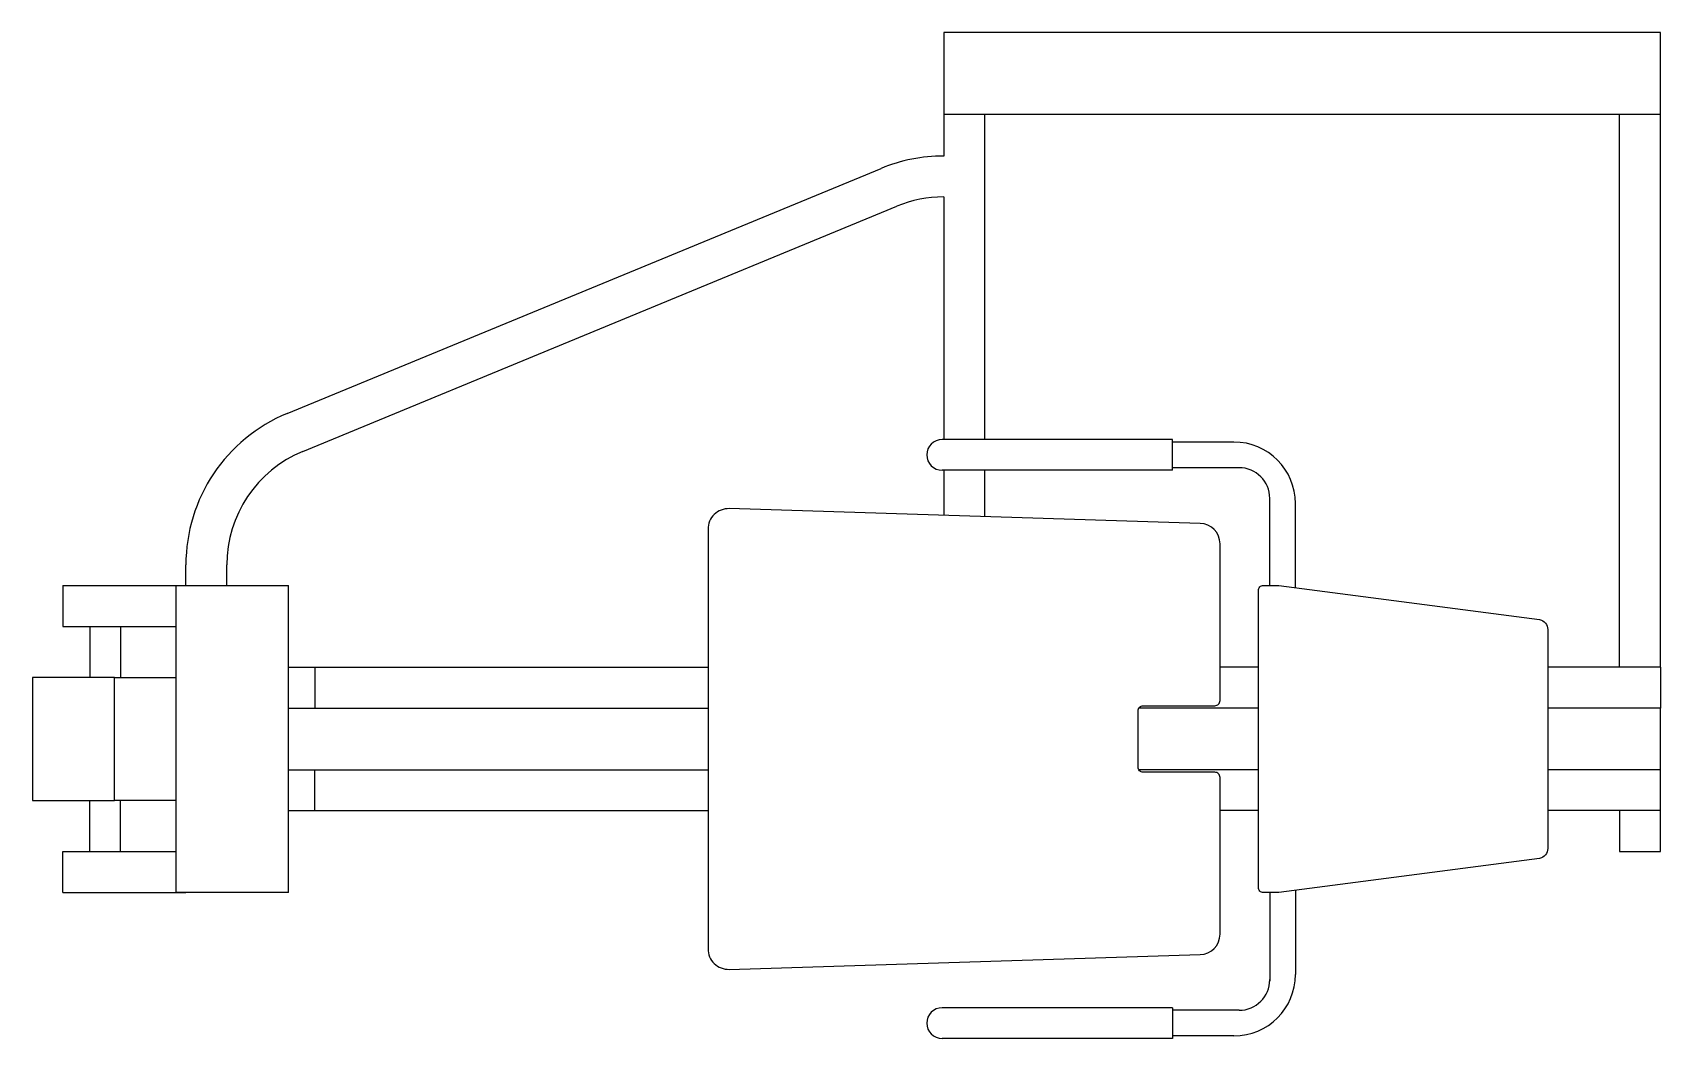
# Model space of a CAD drawing. Header units: millimetres. Extents: x 1384.61 to 1386.2, y 2703.19 to 2704.17.
import ezdxf

# ---------------------------------------------------------------- set-up
doc = ezdxf.new("R2010")
doc.units = ezdxf.units.MM
doc.header["$LTSCALE"] = 10
doc.layers.add('Equipam_fitness', color=1, linetype='Continuous')

msp = doc.modelspace()

# ---------------------------------------------------------------- linework, layer by layer
at = {"layer": 'Equipam_fitness'}
for p, q in [((1385.4994, 2704.1744), (1385.4994, 2704.0538)), ((1386.1994, 2704.1744), (1385.4994, 2704.1744)), ((1386.1994, 2703.5544), (1386.1994, 2704.1744)), ((1386.1994, 2704.0944), (1385.4994, 2704.0944)), ((1385.5394, 2704.0944), (1385.5394, 2703.7769)), ((1386.1594, 2703.5544), (1386.1594, 2704.0944)), ((1384.8583, 2703.8023), (1385.4383, 2704.0417)), ((1385.4994, 2704.0138), (1385.4994, 2703.7769)), ((1384.8736, 2703.7653), (1385.4536, 2704.0047)), ((1385.7229, 2703.7769), (1385.4979, 2703.7769)), ((1385.7229, 2703.7469), (1385.7229, 2703.7769)), ((1385.7829, 2703.7744), (1385.7229, 2703.7744)), ((1385.7229, 2703.7469), (1385.4979, 2703.7469)), ((1385.4994, 2703.7469), (1385.4994, 2703.7028)), ((1385.5394, 2703.7469), (1385.5394, 2703.7016)), ((1385.7879, 2703.7494), (1385.7229, 2703.7494)), ((1385.8179, 2703.7078), (1385.8179, 2703.7194)), ((1385.8179, 2703.6344), (1385.8179, 2703.7078)), ((1385.8429, 2703.6323), (1385.8429, 2703.7144)), ((1384.7594, 2703.6344), (1384.7594, 2703.6544)), ((1384.7994, 2703.6344), (1384.7994, 2703.6544)), ((1384.6394, 2703.6344), (1384.7594, 2703.6344)), ((1384.6394, 2703.6344), (1384.6394, 2703.5944)), ((1384.7497, 2703.6344), (1384.7497, 2703.3344)), ((1384.7497, 2703.6344), (1384.8597, 2703.6344)), ((1384.8597, 2703.3344), (1384.8597, 2703.6344)), ((1384.6394, 2703.5944), (1384.7497, 2703.5944)), ((1384.6657, 2703.5944), (1384.6657, 2703.5444)), ((1384.6957, 2703.5944), (1384.6957, 2703.5444)), ((1384.6897, 2703.5444), (1384.7497, 2703.5444)), ((1384.7497, 2703.5444), (1384.7497, 2703.4244)), ((1384.8854, 2703.5544), (1384.8854, 2703.5144)), ((1384.8854, 2703.5544), (1385.2693, 2703.5544)), ((1385.8067, 2703.5544), (1385.7693, 2703.5544)), ((1386.1994, 2703.5544), (1386.0893, 2703.5544)), ((1386.1994, 2703.5544), (1386.1994, 2703.5144)), ((1384.8854, 2703.5144), (1385.2693, 2703.5144)), ((1385.8067, 2703.5144), (1385.69, 2703.5144)), ((1386.1994, 2703.5144), (1386.0893, 2703.5144)), ((1386.1994, 2703.4544), (1386.1994, 2703.5144)), ((1384.8854, 2703.4144), (1384.8854, 2703.4544)), ((1384.8854, 2703.4544), (1385.2693, 2703.4544)), ((1385.8067, 2703.4544), (1385.69, 2703.4544)), ((1386.1994, 2703.4544), (1386.0893, 2703.4544)), ((1386.1994, 2703.4144), (1386.1994, 2703.4544)), ((1384.6657, 2703.3744), (1384.6657, 2703.4244)), ((1384.7497, 2703.4244), (1384.6897, 2703.4244)), ((1384.6957, 2703.3744), (1384.6957, 2703.4244)), ((1384.8854, 2703.4144), (1385.2693, 2703.4144)), ((1385.8067, 2703.4144), (1385.7693, 2703.4144)), ((1386.1994, 2703.4144), (1386.0893, 2703.4144)), ((1386.1594, 2703.4144), (1386.1594, 2703.3744)), ((1386.1994, 2703.3744), (1386.1994, 2703.4144)), ((1384.6394, 2703.3744), (1384.7497, 2703.3744)), ((1384.6394, 2703.3344), (1384.6394, 2703.3744)), ((1386.1594, 2703.3744), (1386.1994, 2703.3744)), ((1384.6394, 2703.3344), (1384.7594, 2703.3344)), ((1384.8597, 2703.3344), (1384.7497, 2703.3344)), ((1384.8497, 2703.3344), (1384.7897, 2703.3344)), ((1385.8179, 2703.3344), (1385.8179, 2703.2479)), ((1385.8429, 2703.3365), (1385.8429, 2703.2544)), ((1385.8179, 2703.261), (1385.8179, 2703.2494)), ((1385.7229, 2703.2219), (1385.4979, 2703.2219)), ((1385.7229, 2703.2219), (1385.7229, 2703.1919)), ((1385.7879, 2703.2194), (1385.7229, 2703.2194)), ((1385.7229, 2703.1919), (1385.4979, 2703.1919)), ((1385.7829, 2703.1944), (1385.7229, 2703.1944))]:
    msp.add_line(p, q, dxfattribs=at)
for points in [[(1385.2693, 2703.6894), (1385.2693, 2703.2794, 0.423393), (1385.2899, 2703.2594), (1385.7499, 2703.2738, 0.405093), (1385.7693, 2703.2938), (1385.7693, 2703.4469, 0.414214), (1385.7643, 2703.4519), (1385.6943, 2703.4519, -0.414214), (1385.6893, 2703.4569), (1385.6893, 2703.5119, -0.414214), (1385.6943, 2703.5169), (1385.7643, 2703.5169, 0.414214), (1385.7693, 2703.5219), (1385.7693, 2703.675, 0.405093), (1385.7499, 2703.695), (1385.2899, 2703.7094, 0.423393)], [(1385.8267, 2703.6344), (1386.0814, 2703.6011, -0.354236), (1386.0893, 2703.5913), (1386.0893, 2703.3775, -0.354236), (1386.0814, 2703.3677), (1385.8267, 2703.3344), (1385.8117, 2703.3344, -0.414214), (1385.8067, 2703.3394), (1385.8067, 2703.6294, -0.414214), (1385.8117, 2703.6344)]]:
    msp.add_lwpolyline(points, format="xyb", close=True, dxfattribs=at)
msp.add_lwpolyline([(1384.6097, 2703.5444), (1384.6097, 2703.4244), (1384.6897, 2703.4244), (1384.6897, 2703.5444)], close=True, dxfattribs=at)
for points in [[(1384.8597, 2703.5544), (1384.8647, 2703.5544), (1384.8798, 2703.5544), (1384.8854, 2703.5544)], [(1384.8597, 2703.5144), (1384.8647, 2703.5144), (1384.8798, 2703.5144), (1384.8854, 2703.5144)], [(1384.8597, 2703.4544), (1384.8647, 2703.4544), (1384.8798, 2703.4544), (1384.8854, 2703.4544)], [(1384.8597, 2703.4144), (1384.8647, 2703.4144), (1384.8798, 2703.4144), (1384.8854, 2703.4144)]]:
    msp.add_lwpolyline(points, dxfattribs=at)
for centre, radius, start, end in [((1385.4994, 2703.8938), 0.16, 90, 112.4274), ((1385.4994, 2703.8938), 0.12, 90, 112.4274), ((1384.9194, 2703.6544), 0.16, 112.4274, 180), ((1385.4979, 2703.7619), 0.015, 90, 270), ((1385.7829, 2703.7144), 0.06, 0, 90), ((1384.9194, 2703.6544), 0.12, 112.4274, 180), ((1385.7879, 2703.7194), 0.03, 0, 90), ((1385.7829, 2703.2544), 0.06, 270, 0), ((1385.7879, 2703.2494), 0.03, 270, 0), ((1385.4979, 2703.2069), 0.015, 90, 270)]:
    msp.add_arc(centre, radius, start, end, dxfattribs=at)

doc.saveas('drawing.dxf')
